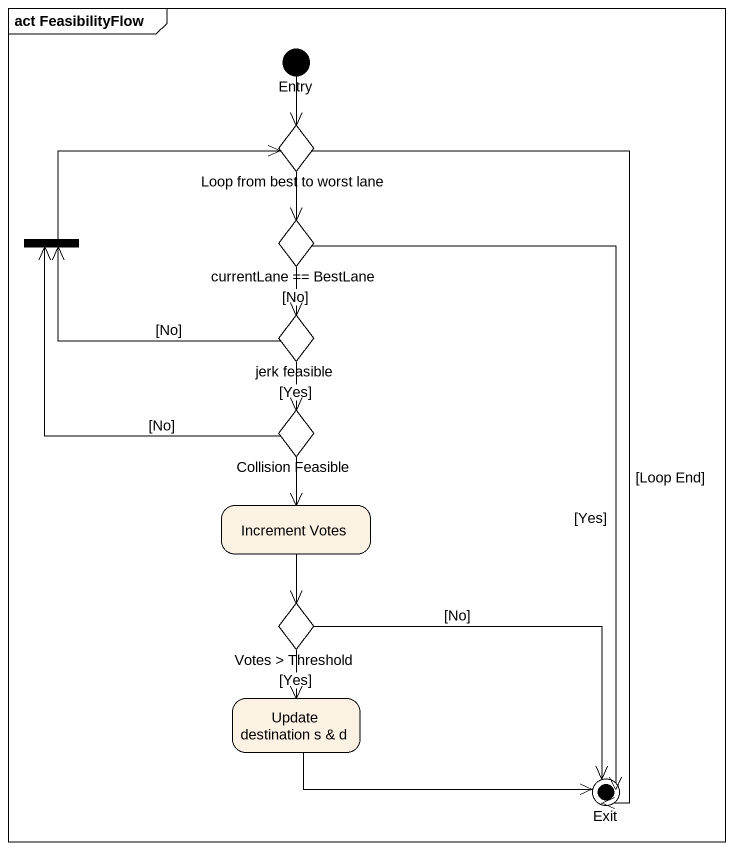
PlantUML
@startuml
mainframe act FeasibilityFlow
hide empty description
state Entry <<start>>
state "Loop from best to worst lane" as Loop_from_best_to_worst_lane <<choice>>
state "currentLane == BestLane" as currentLane_BestLane <<choice>>
state fork1 <<join>>
state "jerk feasible" as jerk_feasible <<choice>>
state "Collision Feasible" as Collision_Feasible <<choice>>
state "Increment Votes" as Increment_Votes
state "Votes > Threshold" as Votes_Threshold <<choice>>
state "Update destination s & d" as Update_destination_s_d
state Exit <<end>>
Entry --> Loop_from_best_to_worst_lane
Loop_from_best_to_worst_lane --> currentLane_BestLane
Loop_from_best_to_worst_lane --> Exit : [Loop End]
currentLane_BestLane --> jerk_feasible : [No]
currentLane_BestLane --> Exit : [Yes]
fork1 -right-> Loop_from_best_to_worst_lane
jerk_feasible -left-> fork1 : [No]
jerk_feasible --> Collision_Feasible : [Yes]
Collision_Feasible -up-> fork1 : [No]
Collision_Feasible --> Increment_Votes
Increment_Votes --> Votes_Threshold
Votes_Threshold --> Update_destination_s_d : [Yes]
Votes_Threshold -right-> Exit : [No]
Update_destination_s_d -right-> Exit
@enduml
